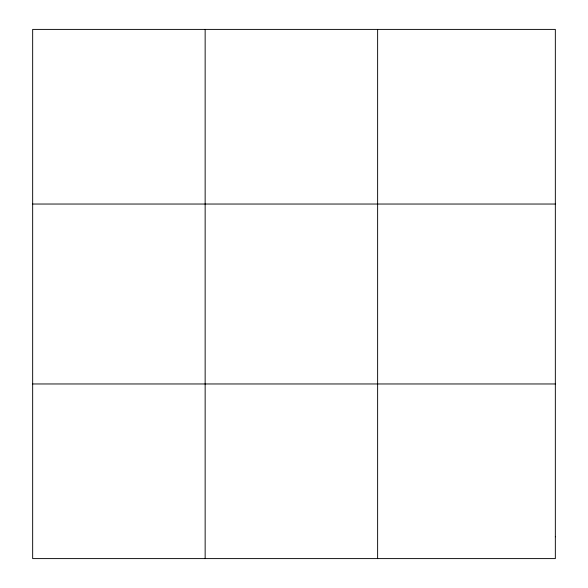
<?xml version="1.0" encoding="UTF-8"?>
<svg xmlns="http://www.w3.org/2000/svg" width="588" height="588" viewBox="0 0 588 588"><rect width="100%" height="100%" fill="white"/><g stroke="black" fill="none" stroke-linecap="round" stroke-linejoin="round"><path stroke-width="0.88" d="M205.146 558.6L205.146 29.4M377.628 558.6L377.628 29.4M32.663 204.036L555.337 204.036M32.663 383.964L555.337 383.964M555.337 536.77L555.337 558.6L32.663 558.6L32.663 29.4L555.337 29.4L555.337 536.77"/></g></svg>
